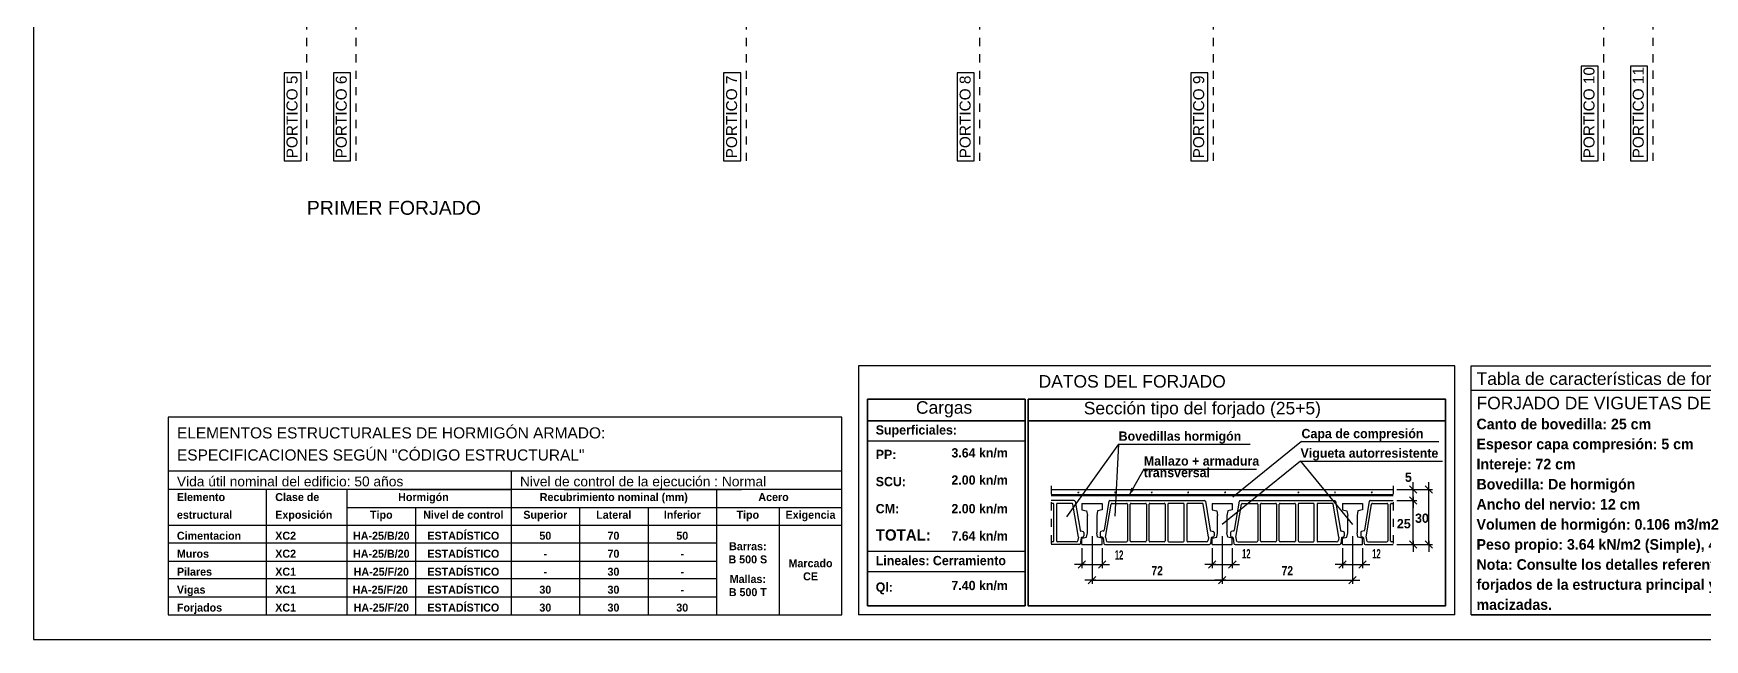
# Model space of a CAD drawing. Extents: x 2455 to 9764, y -806 to 181.
# Drawn here: x 4852.27 to 4872.63, y -409.26 to -401.88 of the extents above; entities that cross this region are included whole.
import ezdxf
from ezdxf.enums import TextEntityAlignment as Align

# ---------------------------------------------------------------- set-up
doc = ezdxf.new("R2010")
doc.units = 0
doc.header["$LTSCALE"] = 0.2
doc.header["$MEASUREMENT"] = 0
doc.linetypes.add('RAYITAS', pattern=[0.375, 0.25, -0.125])
doc.linetypes.add('TRAZO_Y_PUNTO', pattern=[1, 0.5, -0.25, 0, -0.25])
doc.layers.add('0-CYPE2', color=4, linetype='CONTINUOUS', lineweight=35)
doc.layers.add('0-CYPE3', color=5, linetype='CONTINUOUS', lineweight=50)
for name, color, linetype in [('01_cajetín', 7, 'CONTINUOUS'), ('01_textos', 7, 'CONTINUOUS'), ('01_varios', 5, 'CONTINUOUS'), ('02_ejes', 38, 'RAYITAS'), ('02_trama muros', 2, 'CONTINUOUS'), ('07-TEXTOS', 7, 'CONTINUOUS'), ('COTAS', 2, 'CONTINUOUS'), ('CUADRO_LINEAS', 7, 'CONTINUOUS'), ('CYPECABECERA', 2, 'CONTINUOUS'), ('DETALLE', 2, 'CONTINUOUS'), ('FORJADO', 2, 'CONTINUOUS'), ('PILAR_REF', 3, 'CONTINUOUS'), ('TAB_CAR_FORJS', 7, 'CONTINUOUS'), ('WL', 7, 'CONTINUOUS')]:
    doc.layers.add(name, color=color, linetype=linetype)
doc.layers.add('01_cartela', color=6, linetype='CONTINUOUS', plot=False)
doc.styles.add('BERNARDO', font='GOTHICB.TTF')
doc.styles.add('Estilo1', font='swissel.ttf')
doc.styles.add('NIEVES2', font='sanss___.ttf')

msp = doc.modelspace()

# ---------------------------------------------------------------- linework, layer by layer
at = {"layer": '0-CYPE2'}
for p, q in [((4864.35, -406.336), (4862.43, -406.336)), ((4864.35, -408.852), (4864.35, -406.336)), ((4864.386, -406.336), (4869.472, -406.336)), ((4864.386, -408.852), (4864.386, -406.336)), ((4862.43, -406.598), (4864.35, -406.598)), ((4864.386, -406.598), (4869.472, -406.598)), ((4869.472, -408.852), (4864.386, -408.852))]:
    msp.add_line(p, q, dxfattribs=at)
for points in [[(4862.43, -406.336), (4864.35, -406.336), (4864.35, -408.852), (4862.43, -408.852)], [(4864.386, -406.336), (4869.472, -406.336), (4869.472, -408.852), (4864.386, -408.852)]]:
    msp.add_lwpolyline(points, close=True, dxfattribs=at)
at = {"layer": '0-CYPE3'}
msp.add_line((4864.667, -407.504), (4868.832, -407.504), dxfattribs=at)
at = {"layer": '01_cartela', "color": 3}
msp.add_lwpolyline([(4852.269, -387.729), (4852.269, -409.264), (4882.907, -409.264), (4882.907, -387.729)], close=True, dxfattribs=at)
at = {"layer": '01_varios'}
for p, q in [((4865.108, -407.962), (4865.108, -407.751)), ((4865.222, -407.751), (4865.222, -407.962)), ((4866.694, -407.962), (4866.694, -407.751)), ((4866.808, -407.751), (4866.808, -407.962)), ((4868.28, -407.962), (4868.28, -407.751)), ((4868.394, -407.751), (4868.394, -407.962))]:
    msp.add_line(p, q, dxfattribs=at)
at = {"layer": '02_ejes', "color": 120, "linetype": 'TRAZO_Y_PUNTO', "ltscale": 0.5}
for p, q in [((4855.6, -403.435), (4855.6, -390.249)), ((4856.2, -403.435), (4856.2, -390.249)), ((4860.954, -403.435), (4860.954, -390.249)), ((4863.8, -403.435), (4863.8, -390.249)), ((4866.645, -403.435), (4866.645, -390.249)), ((4871.4, -403.435), (4871.4, -390.249)), ((4872, -403.434), (4872, -390.248))]:
    msp.add_line(p, q, dxfattribs=at)
at = {"layer": '02_trama muros', "color": 2}
for p, q in [((4862.43, -406.844), (4864.35, -406.844)), ((4862.43, -408.189), (4864.35, -408.189)), ((4862.43, -408.435), (4864.35, -408.435))]:
    msp.add_line(p, q, dxfattribs=at)
at = {"layer": 'COTAS', "linetype": 'Continuous'}
for p, q in [((4869.078, -407.482), (4869.078, -407.348)), ((4869.267, -407.482), (4869.267, -407.348)), ((4868.877, -407.437), (4869.311, -407.437)), ((4868.877, -407.437), (4869.123, -407.437)), ((4868.877, -407.571), (4869.123, -407.571)), ((4868.877, -407.571), (4869.123, -407.571)), ((4869.123, -407.482), (4869.033, -407.392)), ((4869.123, -407.616), (4869.033, -407.526)), ((4869.123, -407.616), (4869.033, -407.526)), ((4869.078, -407.571), (4869.078, -407.437)), ((4869.078, -407.616), (4869.078, -407.459)), ((4869.078, -407.526), (4869.078, -407.66)), ((4869.078, -408.107), (4869.078, -407.571)), ((4869.311, -407.482), (4869.222, -407.392)), ((4869.267, -408.107), (4869.267, -407.437)), ((4865.042, -408.152), (4865.042, -408.394)), ((4865.165, -408.004), (4865.165, -408.585)), ((4865.288, -408.152), (4865.288, -408.394)), ((4866.628, -408.152), (4866.628, -408.394)), ((4866.751, -408.004), (4866.751, -408.585)), ((4866.874, -408.152), (4866.874, -408.394)), ((4868.215, -408.152), (4868.215, -408.394)), ((4868.337, -408.004), (4868.337, -408.585)), ((4868.46, -408.152), (4868.46, -408.394)), ((4868.877, -408.107), (4869.311, -408.107)), ((4868.877, -408.107), (4869.123, -408.107)), ((4869.123, -408.152), (4869.033, -408.063)), ((4869.078, -408.063), (4869.078, -408.197)), ((4869.311, -408.152), (4869.222, -408.063)), ((4869.267, -408.063), (4869.267, -408.197)), ((4865.087, -408.349), (4864.953, -408.349)), ((4864.998, -408.394), (4865.087, -408.305)), ((4865.042, -408.349), (4865.288, -408.349)), ((4865.243, -408.394), (4865.333, -408.305)), ((4865.243, -408.349), (4865.377, -408.349)), ((4866.673, -408.349), (4866.539, -408.349)), ((4866.584, -408.394), (4866.673, -408.305)), ((4866.628, -408.349), (4866.874, -408.349)), ((4866.829, -408.394), (4866.919, -408.305)), ((4866.829, -408.349), (4866.963, -408.349)), ((4868.259, -408.349), (4868.125, -408.349)), ((4868.17, -408.394), (4868.259, -408.305)), ((4868.215, -408.349), (4868.46, -408.349)), ((4868.416, -408.394), (4868.505, -408.305)), ((4868.416, -408.349), (4868.55, -408.349)), ((4865.21, -408.54), (4865.076, -408.54)), ((4865.12, -408.585), (4865.21, -408.496)), ((4865.165, -408.54), (4866.751, -408.54)), ((4866.796, -408.54), (4866.662, -408.54)), ((4866.707, -408.585), (4866.796, -408.496)), ((4866.707, -408.585), (4866.796, -408.496)), ((4866.707, -408.54), (4866.841, -408.54)), ((4866.751, -408.54), (4868.337, -408.54)), ((4868.293, -408.585), (4868.382, -408.496)), ((4868.293, -408.54), (4868.427, -408.54))]:
    msp.add_line(p, q, dxfattribs=at)
at = {"layer": 'CUADRO_LINEAS'}
msp.add_line((4869.784, -408.964), (4875.203, -408.964), dxfattribs=at)
at = {"layer": 'CYPECABECERA', "color": 7, "linetype": 'Continuous'}
msp.add_lwpolyline([(4862.119, -406.555), (4853.909, -406.555), (4853.909, -408.964), (4862.119, -408.964)], close=True, dxfattribs=at)
at = {"layer": 'DETALLE', "color": 7}
for p, q in [((4869.584, -405.93), (4862.319, -405.93)), ((4869.584, -408.964), (4862.319, -408.964))]:
    msp.add_line(p, q, dxfattribs=at)
for points in [[(4862.319, -405.93), (4862.319, -408.964)], [(4869.584, -408.964), (4869.584, -405.93)]]:
    msp.add_lwpolyline(points, dxfattribs=at)
msp.add_lwpolyline([(4869.784, -405.93), (4875.203, -405.93), (4875.203, -408.964), (4869.784, -408.964)], close=True, dxfattribs=at)
at = {"layer": 'FORJADO', "color": 4, "linetype": 'Continuous'}
for p, q in [((4865.489, -406.884), (4864.856, -407.769)), ((4865.489, -406.884), (4865.441, -407.759)), ((4865.489, -406.884), (4867.093, -406.884)), ((4867.717, -406.853), (4866.881, -407.53)), ((4867.717, -406.853), (4869.39, -406.853)), ((4867.705, -407.091), (4866.751, -407.861)), ((4867.705, -407.091), (4868.337, -407.861)), ((4867.705, -407.091), (4869.435, -407.091)), ((4865.796, -407.187), (4865.618, -407.504)), ((4865.796, -407.187), (4867.167, -407.187))]:
    msp.add_line(p, q, dxfattribs=at)
at = {"layer": 'FORJADO', "color": 4, "linetype": 'TRAZO_Y_PUNTO'}
for p, q in [((4864.667, -407.392), (4864.667, -408.152)), ((4868.832, -407.392), (4868.832, -408.152))]:
    msp.add_line(p, q, dxfattribs=at)
at = {"layer": 'FORJADO', "color": 5}
for p, q in [((4864.667, -407.437), (4868.832, -407.437)), ((4865.042, -407.606), (4865.042, -407.684)), ((4865.042, -407.606), (4865.288, -407.606)), ((4865.042, -407.684), (4865.098, -407.695)), ((4865.098, -407.695), (4865.108, -407.751)), ((4865.232, -407.695), (4865.222, -407.751)), ((4865.288, -407.684), (4865.232, -407.695)), ((4865.288, -407.606), (4865.288, -407.684)), ((4866.628, -407.606), (4866.628, -407.684)), ((4866.628, -407.606), (4866.874, -407.606)), ((4866.628, -407.684), (4866.684, -407.695)), ((4866.684, -407.695), (4866.694, -407.751)), ((4866.818, -407.695), (4866.808, -407.751)), ((4866.874, -407.684), (4866.818, -407.695)), ((4866.874, -407.606), (4866.874, -407.684)), ((4868.215, -407.606), (4868.215, -407.684)), ((4868.215, -407.606), (4868.46, -407.606)), ((4868.215, -407.684), (4868.27, -407.695)), ((4868.27, -407.695), (4868.28, -407.751)), ((4868.404, -407.695), (4868.394, -407.751)), ((4868.46, -407.684), (4868.404, -407.695)), ((4868.46, -407.606), (4868.46, -407.684)), ((4865.098, -408.018), (4865.108, -407.962)), ((4865.232, -408.018), (4865.222, -407.962)), ((4866.684, -408.018), (4866.694, -407.962)), ((4866.818, -408.018), (4866.808, -407.962)), ((4868.27, -408.018), (4868.28, -407.962)), ((4868.404, -408.018), (4868.394, -407.962)), ((4865.042, -408.029), (4865.098, -408.018)), ((4865.042, -408.107), (4865.042, -408.029)), ((4865.042, -408.107), (4865.288, -408.107)), ((4865.288, -408.029), (4865.232, -408.018)), ((4865.288, -408.107), (4865.288, -408.029)), ((4866.628, -408.029), (4866.684, -408.018)), ((4866.628, -408.107), (4866.628, -408.029)), ((4866.628, -408.107), (4866.874, -408.107)), ((4866.874, -408.029), (4866.818, -408.018)), ((4866.874, -408.107), (4866.874, -408.029)), ((4868.215, -408.029), (4868.27, -408.018)), ((4868.215, -408.107), (4868.215, -408.029)), ((4868.215, -408.107), (4868.46, -408.107)), ((4868.46, -408.029), (4868.404, -408.018)), ((4868.46, -408.107), (4868.46, -408.029))]:
    msp.add_line(p, q, dxfattribs=at)
at = {"layer": 'FORJADO'}
for p, q in [((4864.949, -407.571), (4864.667, -407.571)), ((4865.381, -407.571), (4866.535, -407.571)), ((4866.967, -407.571), (4868.121, -407.571)), ((4868.554, -407.571), (4868.832, -407.571)), ((4864.689, -407.605), (4864.667, -407.605)), ((4864.7, -408.064), (4864.7, -407.616)), ((4864.734, -407.616), (4864.734, -408.064)), ((4864.92, -407.605), (4864.745, -407.605)), ((4864.999, -408.016), (4864.931, -407.614)), ((4864.96, -407.58), (4865.019, -407.932)), ((4865.37, -407.58), (4865.312, -407.932)), ((4865.331, -408.016), (4865.399, -407.614)), ((4865.41, -407.605), (4865.586, -407.605)), ((4865.597, -407.616), (4865.597, -408.064)), ((4865.63, -408.064), (4865.63, -407.616)), ((4865.641, -407.605), (4865.815, -407.605)), ((4865.827, -407.616), (4865.827, -408.063)), ((4865.86, -408.063), (4865.86, -407.616)), ((4865.871, -407.605), (4866.045, -407.605)), ((4866.056, -407.616), (4866.056, -408.063)), ((4866.09, -407.616), (4866.09, -408.063)), ((4866.275, -407.605), (4866.101, -407.605)), ((4866.286, -408.063), (4866.286, -407.616)), ((4866.32, -407.616), (4866.32, -408.063)), ((4866.506, -407.605), (4866.331, -407.605)), ((4866.585, -408.015), (4866.517, -407.614)), ((4866.546, -407.58), (4866.605, -407.932)), ((4866.956, -407.58), (4866.898, -407.932)), ((4866.917, -408.015), (4866.985, -407.614)), ((4866.996, -407.605), (4867.172, -407.605)), ((4867.183, -407.616), (4867.183, -408.063)), ((4867.216, -408.063), (4867.216, -407.616)), ((4867.228, -407.605), (4867.402, -407.605)), ((4867.413, -407.616), (4867.413, -408.063)), ((4867.446, -408.063), (4867.446, -407.616)), ((4867.457, -407.605), (4867.631, -407.605)), ((4867.642, -407.616), (4867.642, -408.064)), ((4867.676, -407.616), (4867.676, -408.064)), ((4867.861, -407.605), (4867.687, -407.605)), ((4867.872, -408.063), (4867.872, -407.616)), ((4867.906, -407.616), (4867.906, -408.063)), ((4868.093, -407.605), (4867.917, -407.605)), ((4868.171, -408.015), (4868.104, -407.614)), ((4868.132, -407.58), (4868.191, -407.932)), ((4868.543, -407.58), (4868.484, -407.932)), ((4868.503, -408.015), (4868.571, -407.614)), ((4868.582, -407.605), (4868.758, -407.605)), ((4868.769, -407.616), (4868.769, -408.064)), ((4868.803, -408.064), (4868.803, -407.616)), ((4868.814, -407.605), (4868.832, -407.605)), ((4865.027, -407.941), (4865.056, -407.949)), ((4865.065, -407.96), (4865.065, -408.002)), ((4865.266, -407.96), (4865.266, -408.002)), ((4865.303, -407.941), (4865.274, -407.949)), ((4866.613, -407.941), (4866.642, -407.949)), ((4866.651, -407.96), (4866.651, -408.002)), ((4866.852, -407.96), (4866.852, -408.002)), ((4866.889, -407.941), (4866.86, -407.949)), ((4868.199, -407.941), (4868.228, -407.949)), ((4868.237, -407.96), (4868.237, -408.002)), ((4868.438, -407.96), (4868.438, -408.002)), ((4868.475, -407.941), (4868.446, -407.949)), ((4864.689, -408.074), (4864.667, -408.074)), ((4865.01, -408.107), (4864.667, -408.107)), ((4864.972, -408.074), (4864.745, -408.074)), ((4864.999, -408.016), (4864.994, -408.054)), ((4865.032, -408.025), (4865.022, -408.096)), ((4865.04, -408.016), (4865.056, -408.013)), ((4865.29, -408.016), (4865.275, -408.013)), ((4865.299, -408.025), (4865.308, -408.096)), ((4865.321, -408.107), (4866.596, -408.107)), ((4865.331, -408.016), (4865.336, -408.054)), ((4865.358, -408.074), (4865.586, -408.074)), ((4865.815, -408.074), (4865.641, -408.074)), ((4866.045, -408.074), (4865.871, -408.074)), ((4866.101, -408.074), (4866.275, -408.074)), ((4866.558, -408.074), (4866.331, -408.074)), ((4866.585, -408.015), (4866.58, -408.054)), ((4866.618, -408.025), (4866.609, -408.096)), ((4866.627, -408.016), (4866.642, -408.013)), ((4866.876, -408.016), (4866.861, -408.013)), ((4866.885, -408.025), (4866.894, -408.096)), ((4866.907, -408.107), (4868.182, -408.107)), ((4866.917, -408.015), (4866.922, -408.054)), ((4866.945, -408.074), (4867.172, -408.074)), ((4867.402, -408.074), (4867.228, -408.074)), ((4867.631, -408.074), (4867.457, -408.074)), ((4867.687, -408.074), (4867.861, -408.074)), ((4868.144, -408.074), (4867.917, -408.074)), ((4868.171, -408.015), (4868.166, -408.054)), ((4868.204, -408.025), (4868.195, -408.096)), ((4868.213, -408.016), (4868.228, -408.013)), ((4868.462, -408.016), (4868.447, -408.013)), ((4868.471, -408.025), (4868.48, -408.096)), ((4868.493, -408.107), (4868.832, -408.107)), ((4868.503, -408.015), (4868.509, -408.054)), ((4868.531, -408.074), (4868.758, -408.074)), ((4868.832, -408.074), (4868.814, -408.074))]:
    msp.add_line(p, q, dxfattribs=at)
for centre, radius, start, end in [((4864.949, -407.582), 0.0112, 8.9306, 90), ((4865.381, -407.582), 0.0112, 90, 171.0694), ((4866.535, -407.582), 0.0112, 8.9306, 90), ((4866.967, -407.582), 0.0112, 90, 171.0694), ((4868.121, -407.582), 0.0112, 8.9306, 90), ((4868.554, -407.582), 0.0112, 90, 171.0694), ((4864.689, -407.616), 0.0112, 360, 90), ((4864.745, -407.616), 0.0112, 90, 180), ((4864.92, -407.616), 0.0112, 8.9306, 90), ((4865.41, -407.616), 0.0112, 90, 171.0694), ((4865.586, -407.616), 0.0112, 0, 90), ((4865.641, -407.616), 0.0112, 90, 180), ((4865.815, -407.616), 0.0112, 0, 90), ((4865.871, -407.616), 0.0112, 90, 180), ((4866.045, -407.616), 0.0112, 0, 90), ((4866.101, -407.616), 0.0112, 90, 180), ((4866.275, -407.616), 0.0112, 0, 90), ((4866.331, -407.616), 0.0112, 90, 180), ((4866.506, -407.616), 0.0112, 8.9306, 90), ((4866.996, -407.616), 0.0112, 90, 171.0694), ((4867.172, -407.616), 0.0112, 0, 90), ((4867.228, -407.616), 0.0112, 90, 180), ((4867.402, -407.616), 0.0112, 0, 90), ((4867.457, -407.616), 0.0112, 90, 180), ((4867.631, -407.616), 0.0112, 0, 90), ((4867.687, -407.616), 0.0112, 90, 180), ((4867.861, -407.616), 0.0112, 0, 90), ((4867.917, -407.616), 0.0112, 90, 180), ((4868.093, -407.616), 0.0112, 8.9306, 90), ((4868.582, -407.616), 0.0112, 90, 171.0694), ((4868.758, -407.616), 0.0112, 0, 90), ((4868.814, -407.616), 0.0112, 90, 180), ((4865.03, -407.931), 0.0112, 188.9306, 255.9637), ((4865.053, -407.96), 0.0112, 360, 75.9638), ((4865.277, -407.96), 0.0112, 104.0362, 180), ((4865.3, -407.931), 0.0112, 284.0363, 351.0694), ((4866.616, -407.931), 0.0112, 188.9306, 255.9637), ((4866.64, -407.96), 0.0112, 0, 75.9638), ((4866.863, -407.96), 0.0112, 104.0362, 180), ((4866.887, -407.931), 0.0112, 284.0363, 351.0694), ((4868.202, -407.931), 0.0112, 188.9306, 255.9637), ((4868.226, -407.96), 0.0112, 0, 75.9638), ((4868.449, -407.96), 0.0112, 104.0362, 180), ((4868.473, -407.931), 0.0112, 284.0363, 351.0694), ((4864.689, -408.063), 0.0112, 270, 360), ((4864.745, -408.063), 0.0112, 180, 270), ((4864.972, -408.051), 0.0224, 270, 352.6011), ((4865.01, -408.094), 0.0129, 270, 352.6011), ((4865.043, -408.027), 0.0112, 101.3099, 172.6012), ((4865.053, -408.002), 0.0112, 281.31, 360), ((4865.277, -408.002), 0.0112, 180, 258.69), ((4865.288, -408.027), 0.0112, 7.3988, 78.6901), ((4865.321, -408.094), 0.0129, 187.3989, 270), ((4865.358, -408.051), 0.0224, 187.3989, 270), ((4865.586, -408.063), 0.0112, 270, 0), ((4865.641, -408.063), 0.0112, 180, 270), ((4865.815, -408.063), 0.0112, 270, 0), ((4865.871, -408.063), 0.0112, 180, 270), ((4866.045, -408.063), 0.0112, 270, 0), ((4866.101, -408.063), 0.0112, 180, 270), ((4866.275, -408.063), 0.0112, 270, 0), ((4866.331, -408.063), 0.0112, 180, 270), ((4866.558, -408.051), 0.0224, 270, 352.6011), ((4866.596, -408.094), 0.0129, 270, 352.6011), ((4866.629, -408.027), 0.0112, 101.3099, 172.6012), ((4866.64, -408.002), 0.0112, 281.31, 0), ((4866.863, -408.002), 0.0112, 180, 258.69), ((4866.874, -408.027), 0.0112, 7.3988, 78.6901), ((4866.907, -408.094), 0.0129, 187.3989, 270), ((4866.945, -408.051), 0.0224, 187.3989, 270), ((4867.172, -408.063), 0.0112, 270, 0), ((4867.228, -408.063), 0.0112, 180, 270), ((4867.402, -408.063), 0.0112, 270, 0), ((4867.457, -408.063), 0.0112, 180, 270), ((4867.631, -408.063), 0.0112, 270, 0), ((4867.687, -408.063), 0.0112, 180, 270), ((4867.861, -408.063), 0.0112, 270, 0), ((4867.917, -408.063), 0.0112, 180, 270), ((4868.144, -408.051), 0.0224, 270, 352.6011), ((4868.182, -408.094), 0.0129, 270, 352.6011), ((4868.215, -408.027), 0.0112, 101.3099, 172.6012), ((4868.226, -408.002), 0.0112, 281.31, 0), ((4868.449, -408.002), 0.0112, 180, 258.69), ((4868.46, -408.027), 0.0112, 7.3988, 78.6901), ((4868.493, -408.094), 0.0129, 187.3989, 270), ((4868.531, -408.051), 0.0224, 187.3989, 270), ((4868.758, -408.063), 0.0112, 270, 0), ((4868.814, -408.063), 0.0112, 180, 270)]:
    msp.add_arc(centre, radius, start, end, dxfattribs=at)
at = {"layer": 'FORJADO', "color": 1, "linetype": 'Continuous'}
for points in [[(4864.985, -407.469), (4864.991, -407.475), (4864.991, -407.463)], [(4864.985, -407.475), (4864.991, -407.475), (4864.985, -407.469)], [(4864.991, -407.463), (4864.991, -407.475), (4864.997, -407.463)], [(4864.991, -407.475), (4865.004, -407.482), (4864.997, -407.463)], [(4865.004, -407.482), (4864.991, -407.475), (4864.991, -407.482)], [(4865.004, -407.463), (4864.997, -407.463), (4865.004, -407.482)], [(4865.01, -407.475), (4865.01, -407.463), (4865.004, -407.463)], [(4865.004, -407.482), (4865.01, -407.475), (4865.004, -407.463)], [(4865.435, -407.482), (4865.454, -407.482), (4865.447, -407.463)], [(4865.435, -407.482), (4865.447, -407.463), (4865.441, -407.463)], [(4865.441, -407.463), (4865.435, -407.463), (4865.435, -407.482)], [(4865.447, -407.457), (4865.441, -407.457), (4865.447, -407.463)], [(4865.441, -407.457), (4865.441, -407.463), (4865.447, -407.463)], [(4865.454, -407.463), (4865.447, -407.463), (4865.454, -407.482)], [(4865.878, -407.469), (4865.878, -407.475), (4865.885, -407.469)], [(4865.878, -407.475), (4865.885, -407.475), (4865.885, -407.469)], [(4865.885, -407.469), (4865.897, -407.482), (4865.891, -407.463)], [(4865.885, -407.463), (4865.885, -407.469), (4865.891, -407.463)], [(4865.885, -407.475), (4865.897, -407.482), (4865.885, -407.469)], [(4865.897, -407.482), (4865.885, -407.475), (4865.885, -407.482)], [(4865.891, -407.463), (4865.897, -407.482), (4865.897, -407.463)], [(4865.903, -407.475), (4865.903, -407.463), (4865.897, -407.463)], [(4865.897, -407.482), (4865.903, -407.475), (4865.897, -407.463)], [(4866.328, -407.482), (4866.347, -407.482), (4866.341, -407.463)], [(4866.328, -407.482), (4866.341, -407.463), (4866.335, -407.463)], [(4866.335, -407.463), (4866.328, -407.463), (4866.328, -407.482)], [(4866.341, -407.457), (4866.335, -407.457), (4866.341, -407.463)], [(4866.335, -407.457), (4866.335, -407.463), (4866.341, -407.463)], [(4866.347, -407.463), (4866.341, -407.463), (4866.347, -407.482)], [(4866.772, -407.475), (4866.778, -407.475), (4866.778, -407.469)], [(4866.772, -407.469), (4866.772, -407.475), (4866.778, -407.469)], [(4866.778, -407.469), (4866.791, -407.482), (4866.784, -407.463)], [(4866.778, -407.463), (4866.778, -407.469), (4866.784, -407.463)], [(4866.778, -407.475), (4866.791, -407.482), (4866.778, -407.469)], [(4866.791, -407.482), (4866.778, -407.475), (4866.778, -407.482)], [(4866.791, -407.457), (4866.784, -407.457), (4866.791, -407.463)], [(4866.784, -407.457), (4866.784, -407.463), (4866.791, -407.463)], [(4866.784, -407.463), (4866.791, -407.482), (4866.791, -407.463)], [(4866.797, -407.475), (4866.797, -407.463), (4866.791, -407.463)], [(4866.791, -407.482), (4866.797, -407.475), (4866.791, -407.463)], [(4867.222, -407.482), (4867.241, -407.482), (4867.234, -407.463)], [(4867.222, -407.482), (4867.234, -407.463), (4867.228, -407.463)], [(4867.228, -407.463), (4867.222, -407.463), (4867.222, -407.482)], [(4867.234, -407.457), (4867.228, -407.457), (4867.234, -407.463)], [(4867.228, -407.457), (4867.228, -407.463), (4867.234, -407.463)], [(4867.241, -407.463), (4867.234, -407.463), (4867.241, -407.482)], [(4867.666, -407.475), (4867.672, -407.475), (4867.672, -407.469)], [(4867.666, -407.469), (4867.666, -407.475), (4867.672, -407.469)], [(4867.672, -407.469), (4867.684, -407.482), (4867.678, -407.463)], [(4867.672, -407.463), (4867.672, -407.469), (4867.678, -407.463)], [(4867.672, -407.475), (4867.684, -407.482), (4867.672, -407.469)], [(4867.684, -407.482), (4867.672, -407.475), (4867.672, -407.482)], [(4867.684, -407.457), (4867.678, -407.457), (4867.684, -407.463)], [(4867.678, -407.457), (4867.678, -407.463), (4867.684, -407.463)], [(4867.678, -407.463), (4867.684, -407.482), (4867.684, -407.463)], [(4867.691, -407.475), (4867.691, -407.463), (4867.684, -407.463)], [(4867.684, -407.482), (4867.691, -407.475), (4867.684, -407.463)], [(4868.115, -407.482), (4868.134, -407.482), (4868.128, -407.463)], [(4868.115, -407.482), (4868.128, -407.463), (4868.122, -407.463)], [(4868.122, -407.463), (4868.115, -407.463), (4868.115, -407.482)], [(4868.128, -407.457), (4868.122, -407.457), (4868.128, -407.463)], [(4868.122, -407.457), (4868.122, -407.463), (4868.128, -407.463)], [(4868.134, -407.463), (4868.128, -407.463), (4868.134, -407.482)], [(4868.559, -407.475), (4868.565, -407.475), (4868.565, -407.469)], [(4868.559, -407.469), (4868.559, -407.475), (4868.565, -407.469)], [(4868.565, -407.469), (4868.578, -407.482), (4868.572, -407.463)], [(4868.565, -407.463), (4868.565, -407.469), (4868.572, -407.463)], [(4868.565, -407.475), (4868.578, -407.482), (4868.565, -407.469)], [(4868.578, -407.482), (4868.565, -407.475), (4868.565, -407.482)], [(4868.578, -407.457), (4868.572, -407.457), (4868.578, -407.463)], [(4868.572, -407.457), (4868.572, -407.463), (4868.578, -407.463)], [(4868.572, -407.463), (4868.578, -407.482), (4868.578, -407.463)], [(4868.584, -407.475), (4868.584, -407.463), (4868.578, -407.463)], [(4868.578, -407.482), (4868.584, -407.475), (4868.578, -407.463)]]:
    msp.add_solid(points, dxfattribs=at)
at = {"layer": 'FORJADO', "color": 4, "linetype": 'Continuous'}
msp.add_solid([(4865.642, -407.415), (4865.618, -407.504), (4865.681, -407.437), (4865.618, -407.504)], dxfattribs=at)
at = {"layer": 'PILAR_REF'}
for points in [[(4855.53, -403.435), (4855.53, -402.361), (4855.323, -402.361), (4855.323, -403.435)], [(4856.13, -403.435), (4856.13, -402.361), (4855.923, -402.361), (4855.923, -403.435)], [(4860.885, -403.435), (4860.885, -402.361), (4860.677, -402.361), (4860.677, -403.435)], [(4863.73, -403.435), (4863.73, -402.361), (4863.523, -402.361), (4863.523, -403.435)], [(4866.575, -403.435), (4866.575, -402.361), (4866.368, -402.361), (4866.368, -403.435)], [(4871.33, -403.435), (4871.33, -402.279), (4871.123, -402.279), (4871.123, -403.435)], [(4871.93, -403.434), (4871.93, -402.279), (4871.723, -402.279), (4871.723, -403.434)]]:
    msp.add_lwpolyline(points, close=True, dxfattribs=at)
at = {"layer": 'TAB_CAR_FORJS', "color": 5, "linetype": 'Continuous'}
msp.add_line((4869.784, -406.227), (4875.203, -406.227), dxfattribs=at)
at = {"layer": 'WL', "color": 5, "linetype": 'Continuous'}
for p, q in [((4853.909, -407.209), (4862.119, -407.209)), ((4858.088, -407.209), (4858.088, -407.438))]:
    msp.add_line(p, q, dxfattribs=at)
at = {"layer": 'WL', "color": 2, "linetype": 'Continuous'}
for p, q in [((4862.119, -407.438), (4853.909, -407.438)), ((4855.107, -408.964), (4855.107, -407.438)), ((4856.09, -408.964), (4856.09, -407.438)), ((4856.738, -407.438), (4858.088, -407.438)), ((4858.088, -407.438), (4858.088, -408.964)), ((4858.736, -407.438), (4860.086, -407.438)), ((4859.248, -407.438), (4860.896, -407.438)), ((4860.59, -407.438), (4860.59, -408.964)), ((4856.09, -407.654), (4858.088, -407.654)), ((4856.924, -407.654), (4856.924, -408.964)), ((4858.088, -407.654), (4860.59, -407.654)), ((4858.922, -407.654), (4858.922, -408.964)), ((4859.756, -407.654), (4859.756, -408.964)), ((4860.59, -407.654), (4862.119, -407.654)), ((4861.354, -407.654), (4861.354, -408.964)), ((4853.909, -407.87), (4862.119, -407.87)), ((4860.59, -408.089), (4853.909, -408.089)), ((4853.909, -408.308), (4860.59, -408.308)), ((4860.59, -408.526), (4853.909, -408.526)), ((4853.909, -408.745), (4855.394, -408.745)), ((4853.909, -408.745), (4860.59, -408.745)), ((4858.303, -408.745), (4859.248, -408.745))]:
    msp.add_line(p, q, dxfattribs=at)

# ---------------------------------------------------------------- texts
at = {"layer": '01_cajetín', "color": 5, "style": 'Estilo1'}
msp.add_text('DATOS DEL FORJADO', height=0.15221, dxfattribs=at).set_placement((4865.654, -406.195), align=Align.CENTER)
for s, height, p in [('Tabla de características de forjados de viguetas ', 0.15221, (4869.849, -406.162)), ('FORJADO DE VIGUETAS DE HORMIGÓN', 0.15221, (4869.849, -406.459)), ('Cargas', 0.1522, (4863.02, -406.513)), ('Sección tipo del forjado (25+5)', 0.15221, (4865.064, -406.521))]:
    msp.add_text(s, height=height, dxfattribs=at).set_placement(p)
at = {"layer": '01_textos', "color": 5, "style": 'Estilo1'}
msp.add_text('PRIMER FORJADO', height=0.16973, dxfattribs=at).set_placement((4855.6, -404.09, 0))
at = {"layer": '07-TEXTOS', "color": 5, "style": 'BERNARDO'}
for s, height, p in [('Superficiales: ', 0.11293, (4862.53, -406.767)), ('Bovedillas hormigón', 0.11293, (4865.489, -406.842)), ('Capa de compresión ', 0.11293, (4867.717, -406.811)), ('Canto de bovedilla: 25 cm', 0.12894, (4869.849, -406.703)), ('PP: ', 0.1129, (4862.53, -407.065)), ('3.64 kn/m', 0.1129, (4863.452, -407.046)), ('Vigueta autorresistente', 0.11293, (4867.705, -407.049)), ('Espesor capa compresión: 5 cm', 0.12894, (4869.849, -406.947)), ('Mallazo + armadura ', 0.11293, (4865.796, -407.145)), ('Intereje: 72 cm', 0.12894, (4869.849, -407.191)), ('SCU: ', 0.1129, (4862.53, -407.396)), ('2.00 kn/m', 0.1129, (4863.452, -407.377)), ('transversal', 0.11293, (4865.796, -407.286)), ('Bovedilla: De hormigón', 0.12894, (4869.849, -407.436)), ('Ancho del nervio: 12 cm', 0.12894, (4869.849, -407.68)), ('CM: ', 0.1129, (4862.53, -407.726)), ('2.00 kn/m', 0.1129, (4863.452, -407.726)), ('Volumen de hormigón: 0.106 m3/m2', 0.12894, (4869.849, -407.925)), ('Lineales: Cerramiento', 0.11293, (4862.53, -408.358)), ('Nota: Consulte los detalles referentes a enlaces con', 0.12894, (4869.849, -408.414)), ('Ql: ', 0.1129, (4862.53, -408.681)), ('7.40 kn/m', 0.1129, (4863.452, -408.662)), ('forjados de la estructura principal y de las zonas', 0.12894, (4869.849, -408.658)), ('macizadas.', 0.1289, (4869.849, -408.902))]:
    msp.add_text(s, height=height, dxfattribs=at).set_placement(p)
for s, height, p in [('5', 0.113, (4869.019, -407.343)), ('30', 0.1129, (4869.184, -407.842)), ('25', 0.1129, (4868.963, -407.909))]:
    msp.add_text(s, height=height, dxfattribs=at).set_placement(p, align=Align.CENTER)
at = {"layer": '07-TEXTOS', "color": 1, "style": 'BERNARDO'}
for s, height, p in [('TOTAL:', 0.1369, (4862.53, -408.058)), ('7.64 kn/m', 0.1129, (4863.452, -408.058))]:
    msp.add_text(s, height=height, dxfattribs=at).set_placement(p)
at = {"layer": '07-TEXTOS', "color": 5, "style": 'BERNARDO'}
for s, width, p, p2 in [('12', 0.593579, (4865.442, -408.29), (4865.547, -408.29)), ('12', 0.593579, (4866.992, -408.275), (4867.096, -408.275)), ('12', 0.593933, (4868.578, -408.275), (4868.682, -408.275)), ('72', 0.791556, (4865.889, -408.481), (4866.028, -408.481)), ('72', 0.791556, (4867.475, -408.481), (4867.614, -408.481))]:
    msp.add_text(s, height=0.1129, dxfattribs=dict(at, width=width)).set_placement(p, p2, align=Align.FIT)
msp.add_text('Peso propio: 3.64 kN/m2 (Simple), 4.17 kN/m2 (Doble)', height=0.12894, dxfattribs=at).set_placement((4869.849, -408.208), align=Align.BOTTOM_LEFT)
at = {"layer": 'PILAR_REF', "color": 7, "linetype": 'Continuous', "style": 'NIEVES2'}
for s, p in [('PORTICO 5', (4855.486, -403.403)), ('PORTICO 6', (4856.086, -403.403)), ('PORTICO 7', (4860.841, -403.403)), ('PORTICO 8', (4863.686, -403.403)), ('PORTICO 9', (4866.531, -403.403)), ('PORTICO 10', (4871.286, -403.403)), ('PORTICO 11', (4871.886, -403.403))]:
    msp.add_text(s, height=0.134, rotation=90, dxfattribs=at).set_placement(p)
at = {"layer": 'WL', "color": 5, "linetype": 'Continuous', "style": 'Estilo1'}
for s, height, p in [('ELEMENTOS ESTRUCTURALES DE HORMIGÓN ARMADO:', 0.13503, (4854.017, -406.814)), ('ESPECIFICACIONES SEGÚN "CÓDIGO ESTRUCTURAL"', 0.13503, (4854.017, -407.083)), ('Vida útil nominal del edificio: 50 años  ', 0.12, (4854.017, -407.398)), ('Nivel de control de la ejecución : Normal', 0.12, (4858.196, -407.398))]:
    msp.add_text(s, height=height, dxfattribs=at).set_placement(p)
at = {"layer": 'WL', "color": 7, "linetype": 'Continuous', "style": 'BERNARDO'}
for s, p in [('Elemento', (4854.017, -407.577)), ('Clase de ', (4855.215, -407.577)), ('estructural', (4854.017, -407.793)), ('Exposición', (4855.215, -407.793)), ('Cimentacion', (4854.017, -408.048)), ('XC2', (4855.215, -408.048)), ('Muros', (4854.017, -408.267)), ('XC2', (4855.215, -408.267)), ('Pilares ', (4854.017, -408.486)), ('XC1', (4855.215, -408.486)), ('Vigas', (4854.017, -408.705)), ('XC1', (4855.215, -408.705)), ('Forjados', (4854.017, -408.923)), ('XC1', (4855.215, -408.923))]:
    msp.add_text(s, height=0.0975, dxfattribs=at).set_placement(p)
for s, p in [('Hormigón', (4857.02, -407.577)), ('Recubrimiento nominal (mm)', (4859.339, -407.577)), ('Acero', (4861.285, -407.577)), ('Tipo', (4856.507, -407.793)), ('Nivel de control', (4857.506, -407.793)), ('Superior', (4858.505, -407.793)), ('Lateral', (4859.339, -407.793)), ('Inferior', (4860.173, -407.793)), ('Tipo', (4860.972, -407.793)), ('Exigencia', (4861.736, -407.793)), ('HA-25/B/20', (4856.507, -408.048)), ('ESTADÍSTICO', (4857.506, -408.048)), ('50', (4858.505, -408.048)), ('70', (4859.335, -408.048)), ('50', (4860.173, -408.048)), ('HA-25/B/20', (4856.507, -408.267)), ('ESTADÍSTICO', (4857.506, -408.267)), ('70', (4859.335, -408.267)), ('Barras:', (4860.972, -408.176)), ('HA-25/F/20', (4856.507, -408.486)), ('ESTADÍSTICO', (4857.506, -408.486)), ('-', (4858.505, -408.267)), ('-', (4860.173, -408.267)), ('B 500 S', (4860.972, -408.336)), ('Marcado', (4861.736, -408.383)), ('ESTADÍSTICO', (4857.506, -408.705)), ('-', (4858.505, -408.486)), ('30', (4859.335, -408.486)), ('-', (4860.173, -408.486)), ('Mallas:', (4860.972, -408.575)), ('CE', (4861.736, -408.543)), ('HA-25/F/20', (4856.494, -408.705)), ('30', (4858.505, -408.705)), ('30', (4859.335, -408.705)), ('-', (4860.173, -408.705)), ('B 500 T', (4860.972, -408.735)), ('HA-25/F/20', (4856.507, -408.923)), ('ESTADÍSTICO', (4857.506, -408.923)), ('30', (4858.505, -408.923)), ('30', (4859.335, -408.923)), ('30', (4860.173, -408.923))]:
    msp.add_text(s, height=0.0975, dxfattribs=at).set_placement(p, align=Align.CENTER)

doc.saveas('drawing.dxf')
